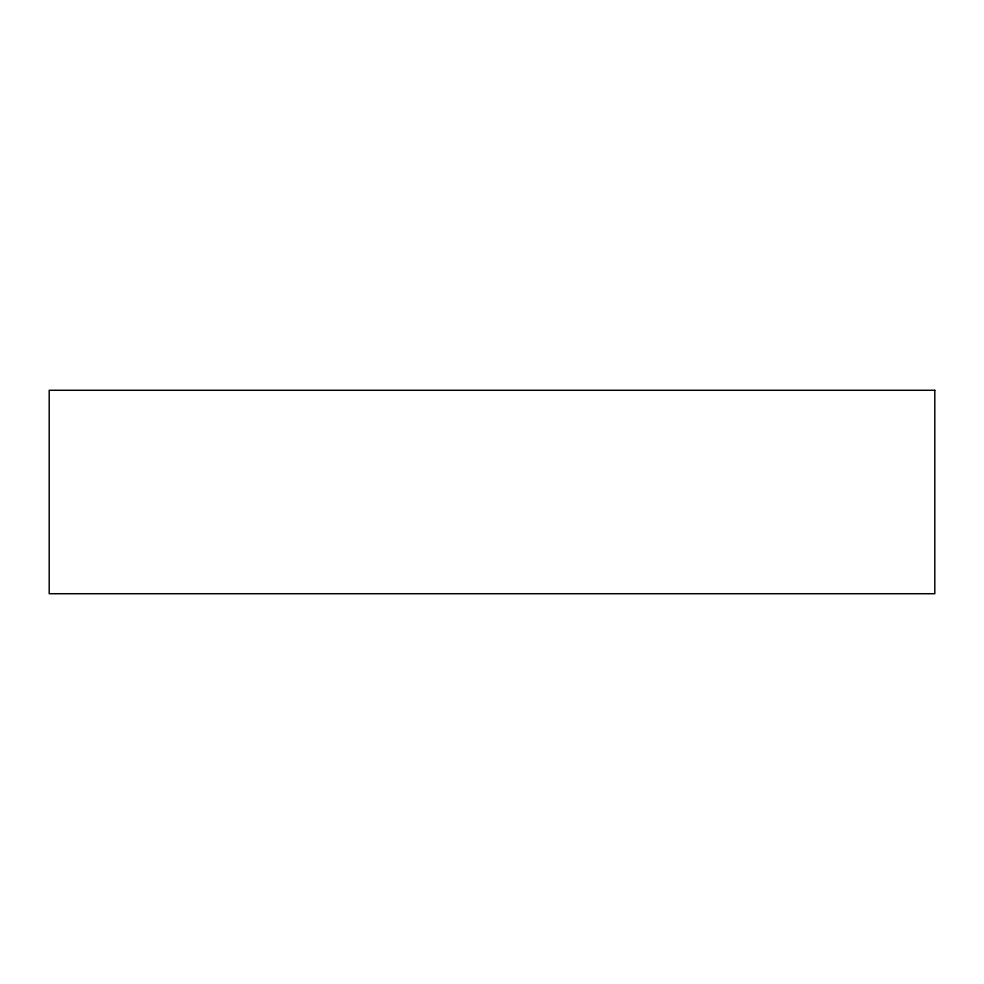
<?xml version="1.0" encoding="UTF-8"?>
<svg xmlns="http://www.w3.org/2000/svg" width="984" height="984" viewBox="0 0 984 984"><rect width="100%" height="100%" fill="white"/><g stroke="black" fill="none" stroke-linecap="round" stroke-linejoin="round"><path stroke-width="1.48" d="M934.8 390.279L49.2 390.279L49.2 593.721L934.8 593.721L934.8 390.279"/></g></svg>
